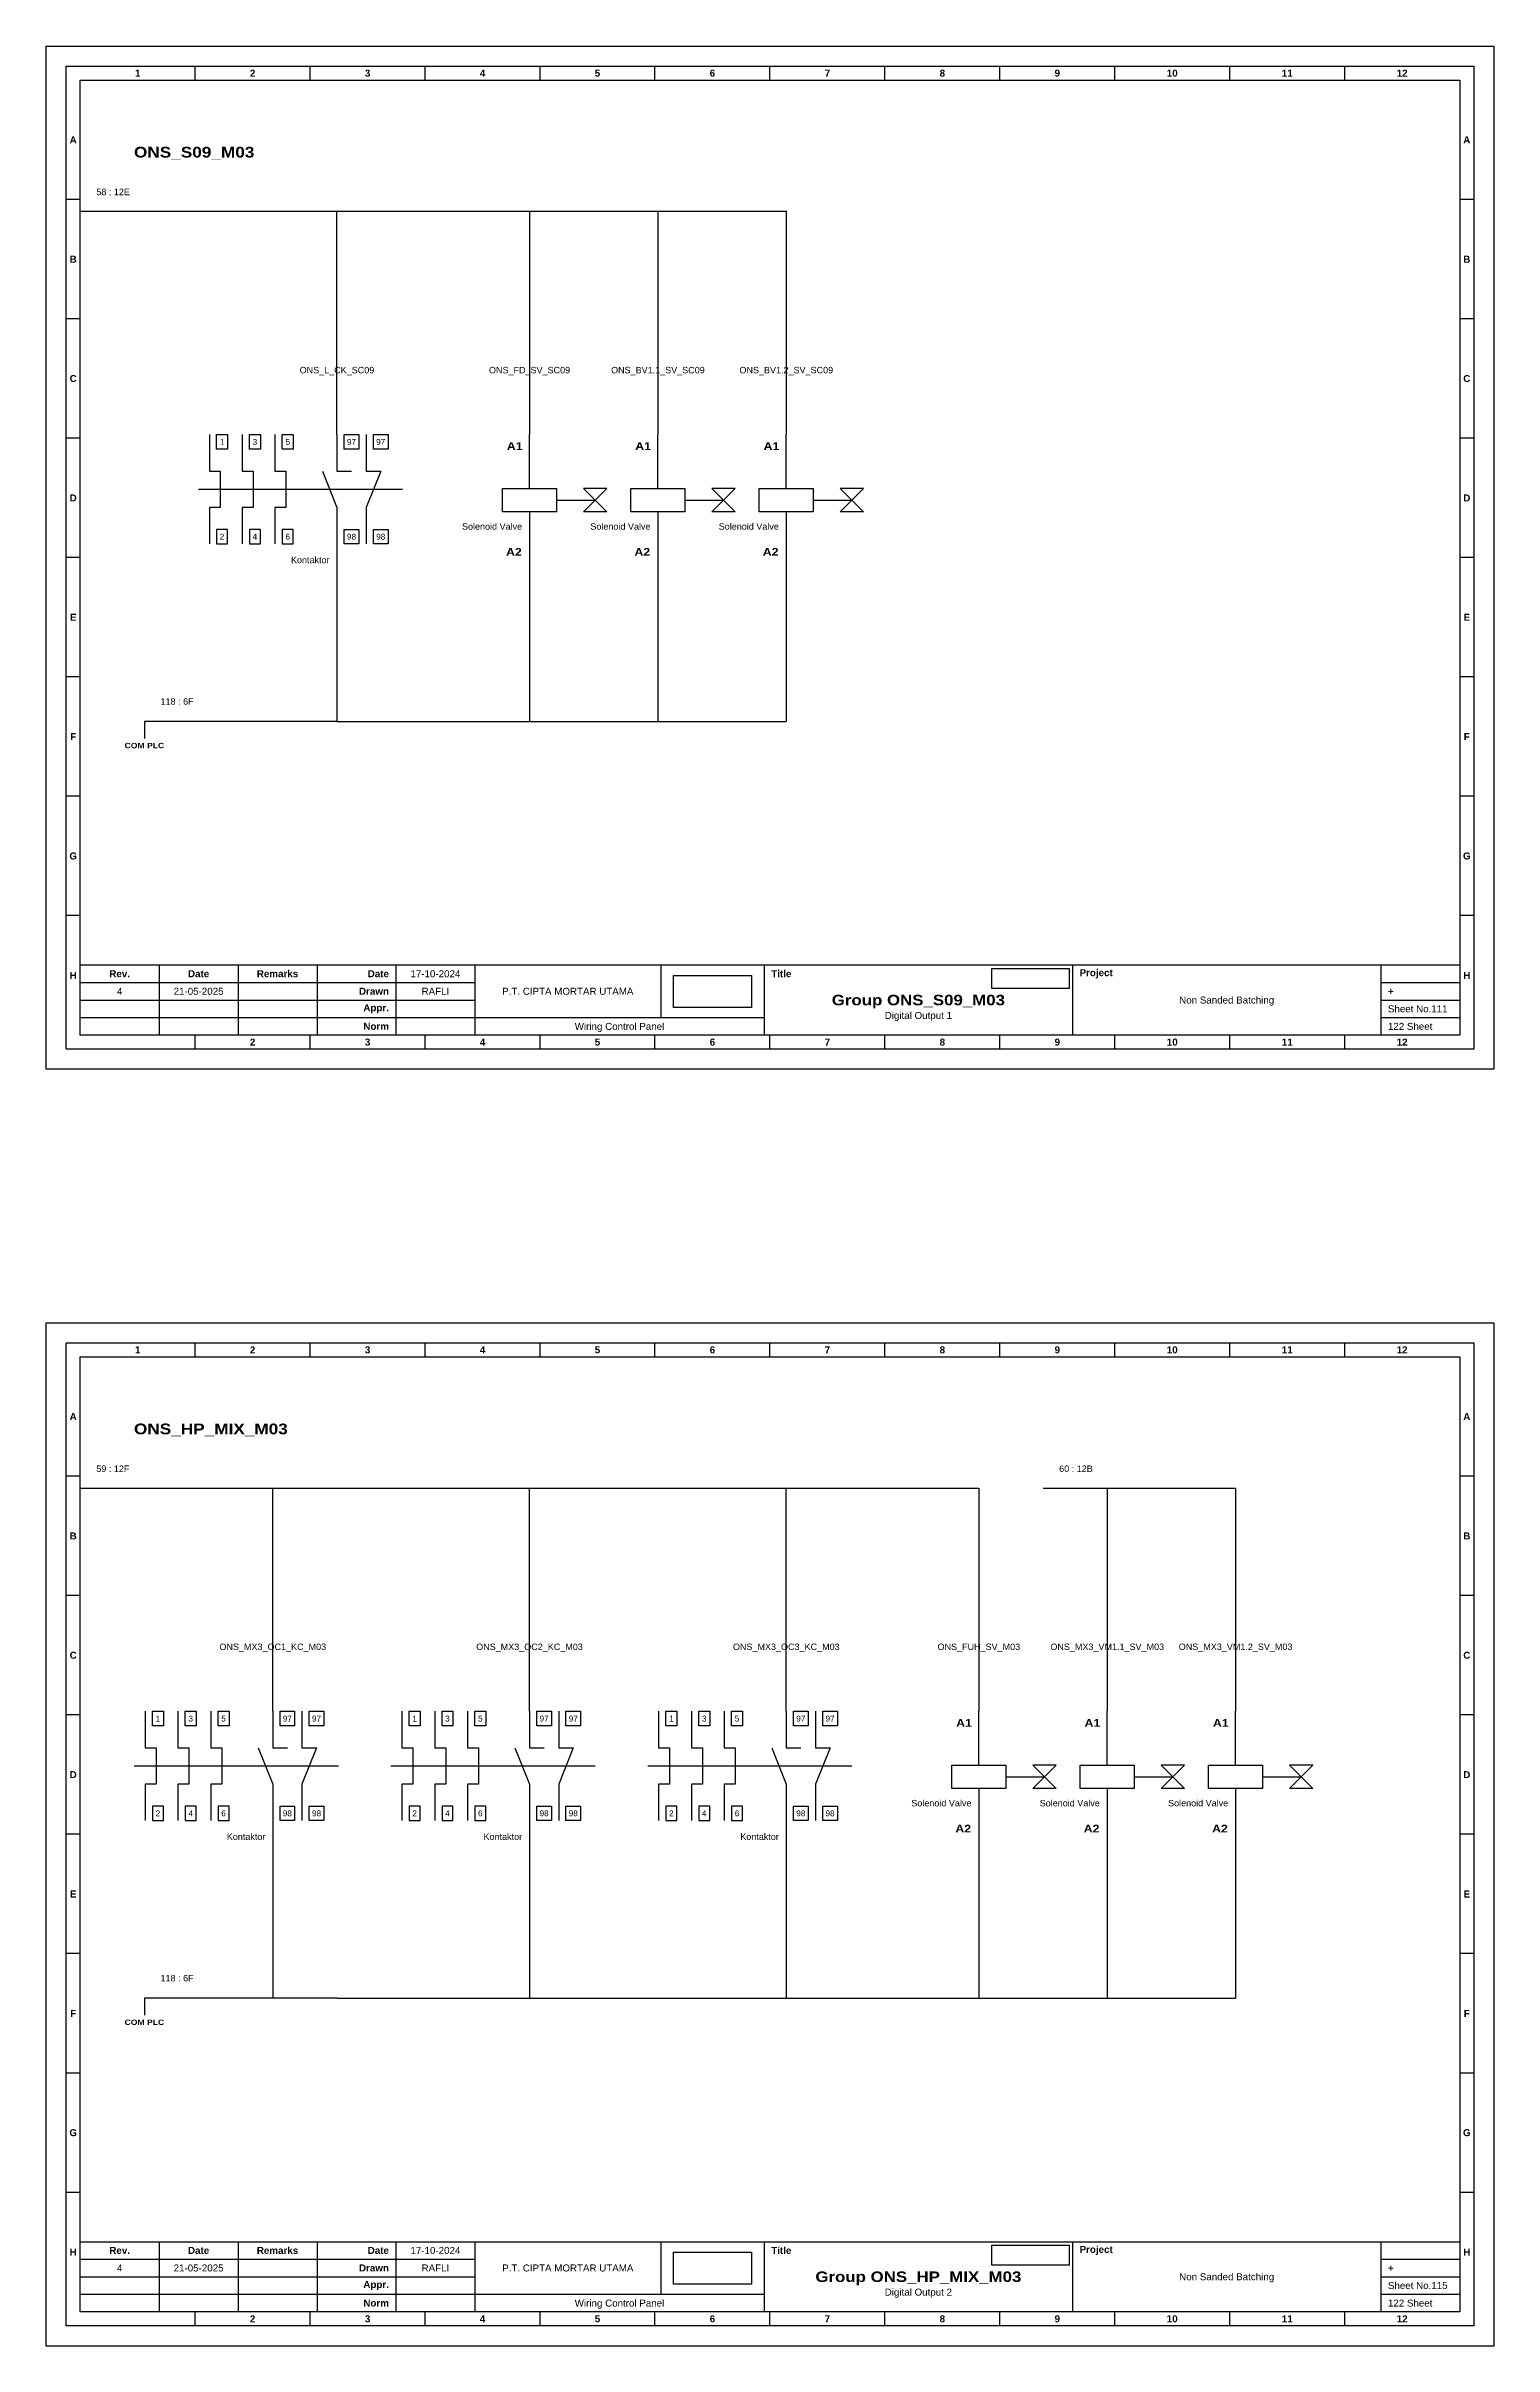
# Model space of a CAD drawing. Header units: centimetres. Extents: x 960 to 2473, y 652 to 2370.
# Drawn here: x 1892.6 to 2162, y 890.1 to 1318 of the extents above; entities that cross this region are included whole.
import ezdxf
from ezdxf.enums import TextEntityAlignment as Align

# ---------------------------------------------------------------- set-up
doc = ezdxf.new("R2010")
doc.units = ezdxf.units.CM
doc.header["$MEASUREMENT"] = 0
doc.styles.add('Bold', font='ariblk.ttf', dxfattribs={"height": 25.4})
doc.styles.get("Standard").update_dxf_attribs({"font": 'arial.ttf'})
picture_1 = doc.add_image_def('image1.png', size_in_pixel=(2048, 847))
picture_2 = doc.add_image_def('image2.png', size_in_pixel=(2092, 542))

# ---------------------------------------------------------------- blocks, each defined once
blk = doc.blocks.new('KOP MU PROJECT')
at = {"color": 6, "ltscale": 50}
for p, q in [((27.74, 184.05), (27.74, 186.66)), ((49.13, 184.05), (49.13, 186.66)), ((70.51, 184.05), (70.51, 186.66)), ((91.89, 184.05), (91.89, 186.66)), ((113.27, 184.05), (113.27, 186.66)), ((134.66, 184.05), (134.66, 186.66)), ((156.04, 184.05), (156.04, 186.66)), ((177.42, 184.05), (177.42, 186.66)), ((198.8, 184.05), (198.8, 186.66)), ((220.19, 184.05), (220.19, 186.66)), ((241.57, 184.05), (241.57, 186.66)), ((6.36, 161.84), (3.75, 161.84)), ((265.59, 161.84), (262.98, 161.84)), ((6.36, 139.63), (3.75, 139.63)), ((265.59, 139.63), (262.98, 139.63)), ((6.36, 117.42), (3.75, 117.42)), ((265.59, 117.42), (262.98, 117.42)), ((6.36, 95.22), (3.75, 95.22)), ((265.59, 95.22), (262.98, 95.22)), ((6.36, 73.01), (3.75, 73.01)), ((265.59, 73.01), (262.98, 73.01)), ((6.36, 50.8), (3.75, 50.8)), ((265.59, 50.8), (262.98, 50.8)), ((6.36, 28.59), (3.75, 28.59)), ((265.59, 28.59), (262.98, 28.59)), ((27.74, 3.75), (27.74, 6.36)), ((49.13, 3.75), (49.13, 6.36)), ((70.51, 3.75), (70.51, 6.36)), ((91.89, 3.75), (91.89, 6.36)), ((113.27, 3.75), (113.27, 6.36)), ((134.66, 3.75), (134.66, 6.36)), ((156.04, 3.75), (156.04, 6.36)), ((177.42, 3.75), (177.42, 6.36)), ((198.8, 3.75), (198.8, 6.36)), ((220.19, 3.75), (220.19, 6.36)), ((241.57, 3.75), (241.57, 6.36))]:
    blk.add_line(p, q, dxfattribs=at)
at = {"ltscale": 50}
for p, q in [((6.36, 19.41), (262.98, 19.41)), ((21.04, 19.41), (21.04, 6.36)), ((35.72, 19.41), (35.72, 6.36)), ((50.41, 19.41), (50.41, 6.36)), ((65.09, 19.41), (65.09, 6.36)), ((79.77, 19.41), (79.77, 6.36)), ((114.35, 19.41), (114.35, 9.62)), ((133.6, 19.41), (133.6, 6.36)), ((190.95, 19.41), (190.95, 6.36)), ((248.3, 19.41), (248.3, 6.36)), ((6.36, 16.15), (79.77, 16.15)), ((6.36, 12.89), (79.77, 12.89)), ((248.3, 16.15), (262.98, 16.15)), ((248.3, 12.89), (262.98, 12.89)), ((6.36, 9.62), (133.6, 9.62)), ((248.3, 9.62), (262.98, 9.62))]:
    blk.add_line(p, q, dxfattribs=at)
at = {"color": 1, "ltscale": 50}
blk.add_lwpolyline([(269.34, 0), (0, 0), (0, 190.41), (269.34, 190.41)], close=True, dxfattribs=at)
at = {"color": 6, "ltscale": 50}
for points in [[(265.59, 3.75), (3.75, 3.75), (3.75, 186.66), (265.59, 186.66)], [(262.98, 6.36), (6.36, 6.36), (6.36, 184.05), (262.98, 184.05)]]:
    blk.add_lwpolyline(points, close=True, dxfattribs=at)
at = {"ltscale": 50, "char_height": 1.305, "attachment_point": 4}
for s, width, heights, insert in [('\\pxqc;{\\fArial|b1|i0|c0|p34;1}', 21.3825, [2.51], (6.36, 185.36)), ('\\pxqc;{\\fArial|b1|i0|c0|p34;2}', 21.3825, [2.51], (27.74, 185.36)), ('\\pxqc;{\\fArial|b1|i0|c0|p34;3}', 21.3825, [2.51], (49.13, 185.36)), ('\\pxqc;{\\fArial|b1|i0|c0|p34;4}', 21.3825, [2.51], (70.51, 185.36)), ('\\pxqc;{\\fArial|b1|i0|c0|p34;5}', 21.3825, [2.51], (91.89, 185.36)), ('\\pxqc;{\\fArial|b1|i0|c0|p34;6}', 21.3825, [2.51], (113.27, 185.36)), ('\\pxqc;{\\fArial|b1|i0|c0|p34;7}', 21.3825, [2.51], (134.66, 185.36)), ('\\pxqc;{\\fArial|b1|i0|c0|p34;8}', 21.3825, [2.51], (156.04, 185.36)), ('\\pxqc;{\\fArial|b1|i0|c0|p34;9}', 21.3825, [2.51], (177.42, 185.36)), ('\\pxqc;{\\fArial|b1|i0|c0|p34;10}', 21.3825, [2.51], (198.8, 185.36)), ('\\pxqc;{\\fArial|b1|i0|c0|p34;11}', 21.3825, [2.51], (220.19, 185.36)), ('\\pxqc;{\\fArial|b1|i0|c0|p34;12}', 21.3825, [2.51], (241.57, 185.36)), ('\\pxqc;{\\fArial|b1|i0|c0|p34;A}', 2.61, [2.51], (3.75, 172.95)), ('\\pxqc;{\\fArial|b1|i0|c0|p34;A}', 2.61, [2.51], (262.98, 172.95)), ('\\pxqc;{\\fArial|b1|i0|c0|p34;B}', 2.61, [2.51], (3.75, 150.74)), ('\\pxqc;{\\fArial|b1|i0|c0|p34;B}', 2.61, [2.51], (262.98, 150.74)), ('\\pxqc;{\\fArial|b1|i0|c0|p34;C}', 2.61, [2.51], (3.75, 128.53)), ('\\pxqc;{\\fArial|b1|i0|c0|p34;C}', 2.61, [2.51], (262.98, 128.53)), ('\\pxqc;{\\fArial|b1|i0|c0|p34;D}', 2.61, [2.51], (3.75, 106.32)), ('\\pxqc;{\\fArial|b1|i0|c0|p34;D}', 2.61, [2.51], (262.98, 106.32)), ('\\pxqc;{\\fArial|b1|i0|c0|p34;E}', 2.61, [2.51], (3.75, 84.11)), ('\\pxqc;{\\fArial|b1|i0|c0|p34;E}', 2.61, [2.51], (262.98, 84.11)), ('\\pxqc;{\\fArial|b1|i0|c0|p34;F}', 2.61, [2.51], (3.75, 61.9)), ('\\pxqc;{\\fArial|b1|i0|c0|p34;F}', 2.61, [2.51], (262.98, 61.9)), ('\\pxqc;{\\fArial|b1|i0|c0|p34;G}', 2.61, [2.51], (3.75, 39.69)), ('\\pxqc;{\\fArial|b1|i0|c0|p34;G}', 2.61, [2.51], (262.98, 39.69)), ('\\pxqc;{\\fArial|b1|i0|c0|p34;H}', 2.61, [2.51], (3.75, 17.47)), ('\\pxqc;{\\fArial|b1|i0|c0|p34;Rev.}', 14.6811, [2.88], (6.36, 17.78)), ('\\pxqc;{\\fArial|b1|i0|c0|p34;Date}', 14.6811, [2.88], (21.04, 17.78)), ('\\pxqc;{\\fArial|b1|i0|c0|p34;Remarks}', 14.6811, [2.88], (35.72, 17.78)), ('\\pxqr;{\\fArial|b1|i0|c0|p34;Date}', 13.3761, [2.88], (50.41, 17.78)), ('\\pxql;{\\fArial|b1|i0|c0|p34;Title}', 50.2419, [2.88], (134.9, 17.78)), ('\\pxql;{\\fArial|b1|i0|c0|p34;Project}', 50.2419, [2.88], (192.25, 17.78)), ('\\pxqc;{\\fArial|b1|i0|c0|p34;H}', 2.61, [2.51], (262.98, 17.47)), ('\\pxqr;{\\fArial|b1|i0|c0|p34;Drawn}', 13.3761, [2.88], (50.41, 14.52)), ('\\pxql;{\\fArial|b1|i0|c0|p34;+}', 14.6811, [2.88], (249.61, 14.52)), ('\\pxqr;{\\fArial|b1|i0|c0|p34;Appr.}', 13.3761, [2.88], (50.41, 11.26)), ('\\pxqr;{\\fArial|b1|i0|c0|p34;Norm}', 13.3761, [2.88], (50.41, 7.99)), ('\\pxqc;{\\fArial|b1|i0|c0|p34;2}', 21.3825, [2.51], (27.74, 5.06)), ('\\pxqc;{\\fArial|b1|i0|c0|p34;3}', 21.3825, [2.51], (49.13, 5.06)), ('\\pxqc;{\\fArial|b1|i0|c0|p34;4}', 21.3825, [2.51], (70.51, 5.06)), ('\\pxqc;{\\fArial|b1|i0|c0|p34;5}', 21.3825, [2.51], (91.89, 5.06)), ('\\pxqc;{\\fArial|b1|i0|c0|p34;6}', 21.3825, [2.51], (113.27, 5.06)), ('\\pxqc;{\\fArial|b1|i0|c0|p34;7}', 21.3825, [2.51], (134.66, 5.06)), ('\\pxqc;{\\fArial|b1|i0|c0|p34;8}', 21.3825, [2.51], (156.04, 5.06)), ('\\pxqc;{\\fArial|b1|i0|c0|p34;9}', 21.3825, [2.51], (177.42, 5.06)), ('\\pxqc;{\\fArial|b1|i0|c0|p34;10}', 21.3825, [2.51], (198.8, 5.06)), ('\\pxqc;{\\fArial|b1|i0|c0|p34;11}', 21.3825, [2.51], (220.19, 5.06)), ('\\pxqc;{\\fArial|b1|i0|c0|p34;12}', 21.3825, [2.51], (241.57, 5.06))]:
    blk.add_mtext_dynamic_manual_height_columns(s, width=width, gutter_width=0.0326, heights=heights, dxfattribs=dict(at, insert=insert))
at = {"ltscale": 50}
for tag, p in [('DATECREATED', (72.43, 17.78)), ('REV', (13.7, 14.52)), ('REVDATE', (28.38, 14.52)), ('REMARKS', (43.06, 14.52)), ('DRAWN', (72.43, 14.52)), ('COMPANY', (97.06, 14.52)), ('PROJECT', (219.62, 12.89)), ('NORM', (72.43, 7.99)), ('APPR', (72.43, 11.26)), ('DRAWINGCATEGORY', (106.68, 7.99)), ('DESCRIPTION', (162.27, 10.03))]:
    blk.add_attdef(tag, text='', height=1.3, dxfattribs=at).set_placement(p, align=Align.MIDDLE_CENTER)
at = {"ltscale": 50, "style": 'Bold'}
blk.add_attdef('TITLE', text='', height=1.96, dxfattribs=at).set_placement((162.27, 12.89), align=Align.MIDDLE_CENTER)
at = {"ltscale": 50}
for tag, p in [('TOTALSHEET', (249.61, 7.99)), ('SHEETNUMBER', (249.61, 11.26))]:
    blk.add_attdef(tag, text='', height=1.3, dxfattribs=at).set_placement(p, align=Align.MIDDLE_LEFT)
image = blk.add_image(picture_1, insert=(116.72, 11.48), size_in_units=(14.5, 6), dxfattribs=at)
image.dxf.flags = 15
image = blk.add_image(picture_2, insert=(175.94, 15.04), size_in_units=(14.36, 3.72), dxfattribs=at)
image.dxf.flags = 15

msp = doc.modelspace()

# ---------------------------------------------------------------- linework, layer by layer
at = {"color": 146, "ltscale": 50, "true_color": 0x105689}
for p, q in [((1898.98, 1287.28), (1922.86, 1287.28)), ((1922.86, 1287.28), (1946.74, 1287.28)), ((1946.74, 1245.73), (1946.74, 1287.28)), ((1946.74, 1287.28), (1970.62, 1287.28)), ((1970.62, 1287.28), (1994.5, 1287.28)), ((1982.56, 1287.28), (1982.56, 1245.73)), ((1994.5, 1287.28), (2018.38, 1287.28)), ((2006.44, 1287.28), (2006.44, 1245.73)), ((2018.38, 1287.28), (2030.32, 1287.28)), ((2030.32, 1287.28), (2030.32, 1245.73)), ((1946.74, 1225.38), (1946.74, 1192.36)), ((1982.56, 1221.63), (1982.56, 1192.36)), ((2006.44, 1221.32), (2006.44, 1192.36)), ((2030.32, 1221.32), (2030.32, 1192.36)), ((1946.78, 1192.36), (1910.92, 1192.36)), ((1910.92, 1192.36), (1910.92, 1189.16)), ((1946.78, 1192.36), (1994.58, 1192.36)), ((1994.58, 1192.36), (1994.58, 1192.36)), ((1994.58, 1192.36), (2030.32, 1192.36)), ((1898.98, 1049.7), (1922.86, 1049.7)), ((1922.86, 1049.7), (1946.74, 1049.7)), ((1934.8, 1008.16), (1934.8, 1049.7)), ((1946.74, 1049.7), (1970.62, 1049.7)), ((1970.62, 1049.7), (1994.5, 1049.7)), ((1982.56, 1008.16), (1982.56, 1049.7)), ((1994.5, 1049.7), (2018.38, 1049.7)), ((2018.38, 1049.7), (2054.2, 1049.7)), ((2030.32, 1008.16), (2030.32, 1049.7)), ((2054.2, 1049.7), (2066.14, 1049.7)), ((2066.14, 1049.7), (2066.14, 1008.16)), ((2078.08, 1049.7), (2101.96, 1049.7)), ((2090.02, 1049.7), (2090.02, 1008.16)), ((2101.96, 1049.7), (2113.9, 1049.7)), ((2113.9, 1049.7), (2113.9, 1008.16)), ((1934.8, 987.81), (1934.8, 954.79)), ((1982.56, 987.81), (1982.56, 954.79)), ((2030.32, 987.81), (2030.32, 954.79)), ((2066.14, 984.06), (2066.14, 954.79)), ((2090.02, 984.06), (2090.02, 954.79)), ((2113.9, 984.06), (2113.9, 954.79)), ((1946.78, 954.79), (1910.92, 954.79)), ((1910.92, 954.79), (1910.92, 951.59)), ((1946.78, 954.79), (2006.52, 954.79)), ((1994.58, 954.79), (1994.58, 954.79)), ((2006.52, 954.79), (2113.9, 954.79))]:
    msp.add_line(p, q, dxfattribs=at)
at = {"ltscale": 50}
for p, q in [((1946.74, 1245.73), (1946.74, 1238.95)), ((1952.17, 1245.73), (1952.17, 1238.95)), ((1982.56, 1235.68), (1982.56, 1245.73)), ((2006.44, 1235.68), (2006.44, 1245.73)), ((2030.32, 1235.68), (2030.32, 1245.73)), ((1920.96, 1235.56), (1958.95, 1235.56)), ((1987.59, 1233.53), (1994.77, 1233.53)), ((2011.47, 1233.53), (2018.65, 1233.53)), ((2035.35, 1233.53), (2042.53, 1233.53)), ((1946.74, 1232.16), (1946.74, 1225.38)), ((1952.17, 1232.16), (1952.17, 1225.38)), ((1982.56, 1231.37), (1982.56, 1221.32)), ((2006.44, 1231.37), (2006.44, 1221.32)), ((2030.32, 1231.37), (2030.32, 1221.32)), ((1934.8, 1008.16), (1934.8, 1001.38)), ((1940.23, 1008.16), (1940.23, 1001.38)), ((1982.56, 1008.16), (1982.56, 1001.38)), ((1987.99, 1008.16), (1987.99, 1001.38)), ((2030.32, 1008.16), (2030.32, 1001.38)), ((2035.75, 1008.16), (2035.75, 1001.38)), ((2066.14, 998.11), (2066.14, 1008.16)), ((2090.02, 998.11), (2090.02, 1008.16)), ((2113.9, 998.11), (2113.9, 1008.16)), ((1909.02, 997.98), (1947.01, 997.98)), ((1956.78, 997.98), (1994.77, 997.98)), ((2004.54, 997.98), (2042.53, 997.98)), ((1934.8, 994.59), (1934.8, 987.81)), ((1940.23, 994.59), (1940.23, 987.81)), ((1982.56, 994.59), (1982.56, 987.81)), ((1987.99, 994.59), (1987.99, 987.81)), ((2030.32, 994.59), (2030.32, 987.81)), ((2035.75, 994.59), (2035.75, 987.81)), ((2066.14, 993.8), (2066.14, 983.75)), ((2071.17, 995.95), (2078.35, 995.95)), ((2090.02, 993.8), (2090.02, 983.75)), ((2095.05, 995.95), (2102.23, 995.95)), ((2113.9, 993.8), (2113.9, 983.75)), ((2118.93, 995.95), (2126.11, 995.95))]:
    msp.add_line(p, q, dxfattribs=at)
at = {"color": 1, "ltscale": 50}
for points in [[(1923, 1245.73), (1923, 1238.95), (1925.03, 1238.95), (1925.03, 1232.16), (1923, 1232.16), (1923, 1225.38)], [(1929.1, 1245.73), (1929.1, 1238.95), (1931.14, 1238.95), (1931.14, 1232.16), (1929.1, 1232.16), (1929.1, 1225.38)], [(1935.21, 1245.73), (1935.21, 1238.95), (1937.24, 1238.95), (1937.24, 1232.16), (1935.21, 1232.16), (1935.21, 1225.38)], [(1911.06, 1008.16), (1911.06, 1001.38), (1913.09, 1001.38), (1913.09, 994.59), (1911.06, 994.59), (1911.06, 987.81)], [(1917.16, 1008.16), (1917.16, 1001.38), (1919.2, 1001.38), (1919.2, 994.59), (1917.16, 994.59), (1917.16, 987.81)], [(1923.27, 1008.16), (1923.27, 1001.38), (1925.3, 1001.38), (1925.3, 994.59), (1923.27, 994.59), (1923.27, 987.81)], [(1958.82, 1008.16), (1958.82, 1001.38), (1960.85, 1001.38), (1960.85, 994.59), (1958.82, 994.59), (1958.82, 987.81)], [(1964.92, 1008.16), (1964.92, 1001.38), (1966.96, 1001.38), (1966.96, 994.59), (1964.92, 994.59), (1964.92, 987.81)], [(1971.03, 1008.16), (1971.03, 1001.38), (1973.06, 1001.38), (1973.06, 994.59), (1971.03, 994.59), (1971.03, 987.81)], [(2006.58, 1008.16), (2006.58, 1001.38), (2008.61, 1001.38), (2008.61, 994.59), (2006.58, 994.59), (2006.58, 987.81)], [(2012.68, 1008.16), (2012.68, 1001.38), (2014.72, 1001.38), (2014.72, 994.59), (2012.68, 994.59), (2012.68, 987.81)], [(2018.79, 1008.16), (2018.79, 1001.38), (2020.82, 1001.38), (2020.82, 994.59), (2018.79, 994.59), (2018.79, 987.81)]]:
    msp.add_lwpolyline(points, dxfattribs=at)
at = {"ltscale": 50}
for points in [[(1924.35, 1245.73), (1926.39, 1245.73), (1926.39, 1243.02), (1924.35, 1243.02)], [(1930.46, 1245.73), (1932.5, 1245.73), (1932.5, 1243.02), (1930.46, 1243.02)], [(1936.57, 1245.73), (1938.6, 1245.73), (1938.6, 1243.02), (1936.57, 1243.02)], [(1948.1, 1245.73), (1950.81, 1245.73), (1950.81, 1243.02), (1948.1, 1243.02)], [(1953.52, 1245.73), (1956.24, 1245.73), (1956.24, 1243.02), (1953.52, 1243.02)], [(1977.54, 1235.68), (1987.59, 1235.68), (1987.59, 1231.37), (1977.54, 1231.37)], [(1994.77, 1233.53), (1996.92, 1235.68), (1992.61, 1235.68)], [(1994.77, 1233.53), (1996.92, 1231.37), (1992.61, 1231.37)], [(2001.42, 1235.68), (2011.47, 1235.68), (2011.47, 1231.37), (2001.42, 1231.37)], [(2018.65, 1233.53), (2020.8, 1235.68), (2016.49, 1235.68)], [(2018.65, 1233.53), (2020.8, 1231.37), (2016.49, 1231.37)], [(2025.3, 1235.68), (2035.35, 1235.68), (2035.35, 1231.37), (2025.3, 1231.37)], [(2042.53, 1233.53), (2044.68, 1235.68), (2040.37, 1235.68)], [(2042.53, 1233.53), (2044.68, 1231.37), (2040.37, 1231.37)], [(1924.35, 1225.38), (1926.39, 1225.38), (1926.39, 1228.09), (1924.35, 1228.09)], [(1930.46, 1225.38), (1932.5, 1225.38), (1932.5, 1228.09), (1930.46, 1228.09)], [(1936.57, 1225.38), (1938.6, 1225.38), (1938.6, 1228.09), (1936.57, 1228.09)], [(1948.1, 1228.09), (1950.81, 1228.09), (1950.81, 1225.38), (1948.1, 1225.38)], [(1953.52, 1228.09), (1956.24, 1228.09), (1956.24, 1225.38), (1953.52, 1225.38)], [(1912.41, 1008.16), (1914.45, 1008.16), (1914.45, 1005.45), (1912.41, 1005.45)], [(1918.52, 1008.16), (1920.56, 1008.16), (1920.56, 1005.45), (1918.52, 1005.45)], [(1924.63, 1008.16), (1926.66, 1008.16), (1926.66, 1005.45), (1924.63, 1005.45)], [(1936.16, 1008.16), (1938.87, 1008.16), (1938.87, 1005.45), (1936.16, 1005.45)], [(1941.58, 1008.16), (1944.3, 1008.16), (1944.3, 1005.45), (1941.58, 1005.45)], [(1960.17, 1008.16), (1962.21, 1008.16), (1962.21, 1005.45), (1960.17, 1005.45)], [(1966.28, 1008.16), (1968.32, 1008.16), (1968.32, 1005.45), (1966.28, 1005.45)], [(1972.39, 1008.16), (1974.42, 1008.16), (1974.42, 1005.45), (1972.39, 1005.45)], [(1983.92, 1008.16), (1986.63, 1008.16), (1986.63, 1005.45), (1983.92, 1005.45)], [(1989.34, 1008.16), (1992.06, 1008.16), (1992.06, 1005.45), (1989.34, 1005.45)], [(2007.93, 1008.16), (2009.97, 1008.16), (2009.97, 1005.45), (2007.93, 1005.45)], [(2014.04, 1008.16), (2016.08, 1008.16), (2016.08, 1005.45), (2014.04, 1005.45)], [(2020.15, 1008.16), (2022.18, 1008.16), (2022.18, 1005.45), (2020.15, 1005.45)], [(2031.68, 1008.16), (2034.39, 1008.16), (2034.39, 1005.45), (2031.68, 1005.45)], [(2037.1, 1008.16), (2039.82, 1008.16), (2039.82, 1005.45), (2037.1, 1005.45)], [(2061.12, 998.11), (2071.17, 998.11), (2071.17, 993.8), (2061.12, 993.8)], [(2078.35, 995.95), (2080.5, 998.11), (2076.19, 998.11)], [(2085, 998.11), (2095.05, 998.11), (2095.05, 993.8), (2085, 993.8)], [(2102.23, 995.95), (2104.38, 998.11), (2100.07, 998.11)], [(2108.88, 998.11), (2118.93, 998.11), (2118.93, 993.8), (2108.88, 993.8)], [(2126.11, 995.95), (2128.26, 998.11), (2123.95, 998.11)], [(2078.35, 995.95), (2080.5, 993.8), (2076.19, 993.8)], [(2102.23, 995.95), (2104.38, 993.8), (2100.07, 993.8)], [(2126.11, 995.95), (2128.26, 993.8), (2123.95, 993.8)], [(1912.41, 987.81), (1914.45, 987.81), (1914.45, 990.52), (1912.41, 990.52)], [(1918.52, 987.81), (1920.56, 987.81), (1920.56, 990.52), (1918.52, 990.52)], [(1924.63, 987.81), (1926.66, 987.81), (1926.66, 990.52), (1924.63, 990.52)], [(1936.16, 990.52), (1938.87, 990.52), (1938.87, 987.81), (1936.16, 987.81)], [(1941.58, 990.52), (1944.3, 990.52), (1944.3, 987.81), (1941.58, 987.81)], [(1960.17, 987.81), (1962.21, 987.81), (1962.21, 990.52), (1960.17, 990.52)], [(1966.28, 987.81), (1968.32, 987.81), (1968.32, 990.52), (1966.28, 990.52)], [(1972.39, 987.81), (1974.42, 987.81), (1974.42, 990.52), (1972.39, 990.52)], [(1983.92, 990.52), (1986.63, 990.52), (1986.63, 987.81), (1983.92, 987.81)], [(1989.34, 990.52), (1992.06, 990.52), (1992.06, 987.81), (1989.34, 987.81)], [(2007.93, 987.81), (2009.97, 987.81), (2009.97, 990.52), (2007.93, 990.52)], [(2014.04, 987.81), (2016.08, 987.81), (2016.08, 990.52), (2014.04, 990.52)], [(2020.15, 987.81), (2022.18, 987.81), (2022.18, 990.52), (2020.15, 990.52)], [(2031.68, 990.52), (2034.39, 990.52), (2034.39, 987.81), (2031.68, 987.81)], [(2037.1, 990.52), (2039.82, 990.52), (2039.82, 987.81), (2037.1, 987.81)]]:
    msp.add_lwpolyline(points, close=True, dxfattribs=at)
for points in [[(1944.03, 1238.95), (1946.74, 1232.16)], [(1946.74, 1238.95), (1949.45, 1238.95)], [(1952.17, 1238.95), (1954.88, 1238.95), (1952.17, 1232.16)], [(1932.09, 1001.38), (1934.8, 994.59)], [(1934.8, 1001.38), (1937.51, 1001.38)], [(1940.23, 1001.38), (1942.94, 1001.38), (1940.23, 994.59)], [(1979.85, 1001.38), (1982.56, 994.59)], [(1982.56, 1001.38), (1985.27, 1001.38)], [(1987.99, 1001.38), (1990.7, 1001.38), (1987.99, 994.59)], [(2027.61, 1001.38), (2030.32, 994.59)], [(2030.32, 1001.38), (2033.03, 1001.38)], [(2035.75, 1001.38), (2038.46, 1001.38), (2035.75, 994.59)]]:
    msp.add_lwpolyline(points, dxfattribs=at)

# ---------------------------------------------------------------- block references
for p, values in [((1892.62, 1127.62), {'DESCRIPTION': 'Digital Output 1', 'TITLE': 'Group ONS_S09_M03', 'PROJECT': 'Non Sanded Batching', 'COMPANY': 'P.T. CIPTA MORTAR UTAMA', 'DRAWINGCATEGORY': 'Wiring Control Panel', 'DRAWN': 'RAFLI', 'DATECREATED': '17-10-2024', 'REVDATE': '21-05-2025', 'REV': '4', 'SHEETNUMBER': 'Sheet No.111', 'TOTALSHEET': '122 Sheet'}), ((1892.62, 890.05), {'DESCRIPTION': 'Digital Output 2', 'TITLE': 'Group ONS_HP_MIX_M03', 'PROJECT': 'Non Sanded Batching', 'COMPANY': 'P.T. CIPTA MORTAR UTAMA', 'DRAWINGCATEGORY': 'Wiring Control Panel', 'DRAWN': 'RAFLI', 'DATECREATED': '17-10-2024', 'REVDATE': '21-05-2025', 'REV': '4', 'SHEETNUMBER': 'Sheet No.115', 'TOTALSHEET': '122 Sheet'})]:
    msp.add_blockref('KOP MU PROJECT', p).add_auto_attribs(values)

# ---------------------------------------------------------------- texts
at = {"ltscale": 500, "style": 'Bold'}
for s, p in [('ONS_S09_M03', (1908.98, 1297.28)), ('ONS_HP_MIX_M03', (1908.98, 1059.7))]:
    msp.add_text(s, height=2, dxfattribs=at).set_placement(p)
at = {"ltscale": 500}
for s, p in [('58 : 12E', (1901.98, 1291.48)), ('118 : 6F', (1913.92, 1196.67)), ('59 : 12F', (1901.98, 1053.9)), ('60 : 12B', (2081.08, 1053.9)), ('118 : 6F', (1913.92, 959.1))]:
    msp.add_text(s, height=1.2, dxfattribs=at).set_placement(p, align=Align.TOP_LEFT)
at = {"ltscale": 50}
for s, p in [('ONS_L_CK_SC09', (1946.74, 1257.73)), ('ONS_FD_SV_SC09', (1982.56, 1257.73)), ('ONS_BV1.1_SV_SC09', (2006.44, 1257.73)), ('ONS_BV1.2_SV_SC09', (2030.32, 1257.73)), ('ONS_MX3_OC1_KC_M03', (1934.8, 1020.16)), ('ONS_MX3_OC2_KC_M03', (1982.56, 1020.16)), ('ONS_MX3_OC3_KC_M03', (2030.32, 1020.16)), ('ONS_FUH_SV_M03', (2066.14, 1020.16)), ('ONS_MX3_VM1.1_SV_M03', (2090.02, 1020.16)), ('ONS_MX3_VM1.2_SV_M03', (2113.9, 1020.16))]:
    msp.add_text(s, height=1.2, dxfattribs=at).set_placement(p, align=Align.MIDDLE_CENTER)
at = {"ltscale": 500}
for s, height, p in [('1', 1.09, (1925.37, 1244.37)), ('3', 1.09, (1931.48, 1244.37)), ('5', 1.09, (1937.58, 1244.37)), ('97', 1.085, (1949.45, 1244.37)), ('97', 1.085, (1954.88, 1244.37)), ('2', 1.09, (1925.37, 1226.74)), ('4', 1.09, (1931.48, 1226.74)), ('6', 1.09, (1937.58, 1226.74)), ('98', 1.085, (1949.45, 1226.74)), ('98', 1.085, (1954.88, 1226.74)), ('1', 1.09, (1913.43, 1006.8)), ('3', 1.09, (1919.54, 1006.8)), ('5', 1.09, (1925.64, 1006.8)), ('97', 1.085, (1937.51, 1006.8)), ('97', 1.085, (1942.94, 1006.8)), ('1', 1.09, (1961.19, 1006.8)), ('3', 1.09, (1967.3, 1006.8)), ('5', 1.09, (1973.4, 1006.8)), ('97', 1.085, (1985.27, 1006.8)), ('97', 1.085, (1990.7, 1006.8)), ('1', 1.09, (2008.95, 1006.8)), ('3', 1.09, (2015.06, 1006.8)), ('5', 1.09, (2021.16, 1006.8)), ('97', 1.085, (2033.03, 1006.8)), ('97', 1.085, (2038.46, 1006.8)), ('2', 1.09, (1913.43, 989.17)), ('4', 1.09, (1919.54, 989.17)), ('6', 1.09, (1925.64, 989.17)), ('98', 1.085, (1937.51, 989.17)), ('98', 1.085, (1942.94, 989.17)), ('2', 1.09, (1961.19, 989.17)), ('4', 1.09, (1967.3, 989.17)), ('6', 1.09, (1973.4, 989.17)), ('98', 1.085, (1985.27, 989.17)), ('98', 1.085, (1990.7, 989.17)), ('2', 1.09, (2008.95, 989.17)), ('4', 1.09, (2015.06, 989.17)), ('6', 1.09, (2021.16, 989.17)), ('98', 1.085, (2033.03, 989.17)), ('98', 1.085, (2038.46, 989.17))]:
    msp.add_text(s, height=height, dxfattribs=at).set_placement(p, align=Align.MIDDLE_CENTER)
at = {"ltscale": 500, "style": 'Bold'}
for p in [(1981.27, 1244.3), (2005.15, 1244.3), (2029.03, 1244.3), (2064.85, 1006.72), (2088.73, 1006.72), (2112.61, 1006.72)]:
    msp.add_text('A1', height=1.436, dxfattribs=at).set_placement(p, align=Align.TOP_RIGHT)
at = {"ltscale": 50}
for s, p in [('Solenoid Valve', (1981.18, 1227.68)), ('Solenoid Valve', (2005.06, 1227.68)), ('Solenoid Valve', (2028.94, 1227.68)), ('Kontaktor', (1945.36, 1221.44)), ('Solenoid Valve', (2064.76, 990.11)), ('Solenoid Valve', (2088.64, 990.11)), ('Solenoid Valve', (2112.52, 990.11)), ('Kontaktor', (1933.42, 983.87)), ('Kontaktor', (1981.18, 983.87)), ('Kontaktor', (2028.94, 983.87))]:
    msp.add_text(s, height=1.2, dxfattribs=at).set_placement(p, align=Align.BOTTOM_RIGHT)
at = {"ltscale": 500, "style": 'Bold'}
for p in [(1981.12, 1222.76), (2005, 1222.76), (2028.88, 1222.76), (2064.7, 985.18), (2088.58, 985.18), (2112.46, 985.18)]:
    msp.add_text('A2', height=1.436, dxfattribs=at).set_placement(p, align=Align.BOTTOM_RIGHT)
at = {"ltscale": 50, "style": 'Bold'}
for p in [(1910.92, 1188.36), (1910.92, 950.79)]:
    msp.add_text('COM PLC', height=1, dxfattribs=at).set_placement(p, align=Align.TOP_CENTER)

doc.saveas('drawing.dxf')
